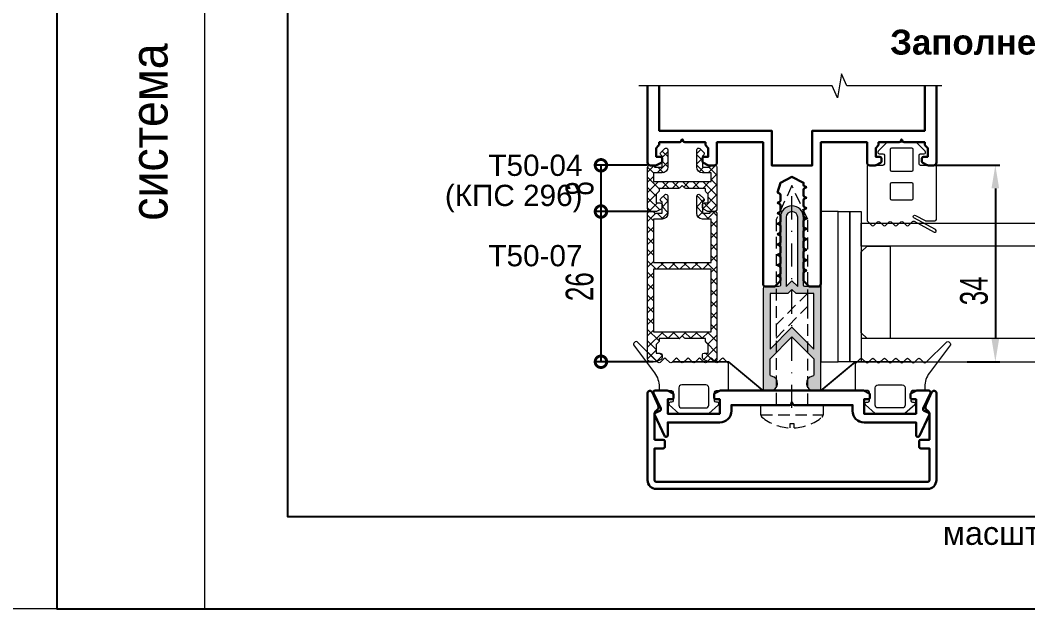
# Model space of a CAD drawing. Extents: x -37 to 8820, y -336 to 478.
# Drawn here: x 5246 to 5355.1, y 0 to 63.7 of the extents above; entities that cross this region are included whole.
import ezdxf
from ezdxf.enums import TextEntityAlignment as Align

# ---------------------------------------------------------------- set-up
doc = ezdxf.new("R2010")
doc.units = 0
doc.header["$LTSCALE"] = 5
doc.linetypes.add('DASHDOT', pattern=[1, 0.5, -0.25, 0, -0.25])
doc.linetypes.add('HIDDEN', pattern=[0.375, 0.25, -0.125])
doc.layers.get('0').update_dxf_attribs({"linetype": 'CONTINUOUS', "lineweight": 30})
doc.layers.get('DEFPOINTS').update_dxf_attribs({"linetype": 'CONTINUOUS'})
for name, color, linetype, lineweight in [('1', 6, 'DASHDOT', 13), ('2', 3, 'HIDDEN', 13), ('Dimentions', 5, 'CONTINUOUS', 15), ('Glass', 5, 'CONTINUOUS', 20), ('Герлен', 7, 'CONTINUOUS', 60), ('Зигзаг', 1, 'CONTINUOUS', 15), ('Подкладки', 1, 'CONTINUOUS', 20), ('Рамки', 1, 'CONTINUOUS', 15), ('Текстовый', 7, 'CONTINUOUS', 9), ('Уплотнители', 1, 'CONTINUOUS', 20), ('Штриховка', 1, 'CONTINUOUS', 5)]:
    doc.layers.add(name, color=color, linetype=linetype, lineweight=lineweight)
doc.layers.add('Скрытые', color=14, linetype='CONTINUOUS', plot=False)
doc.styles.add('3', font='RUSS.SHX', dxfattribs={"width": 0.7, "height": 3})
doc.styles.add('Каталожный', font='arial.ttf', dxfattribs={"height": 2.5})
doc.styles.add('Фирм', font='arial.ttf', dxfattribs={"height": 3.5})
doc.dimstyles.new('MX1_6', dxfattribs={"dimtxt": 3, "dimasz": 2.5, "dimexe": 0.5, "dimexo": 0, "dimgap": 0.8, "dimtad": 1, "dimlfac": 1.6, "dimdsep": 46, "dimtxsty": '3', "dimcen": 0, "dimclrd": 256, "dimclre": 256, "dimclrt": 256, "dimaunit": 1, "dimadec": 0, "dimazin": 0, "dimtfac": 1, "dimtmove": 0, "dimatfit": 1, "dimfxl": 1, "dimtvp": 1, "dimtolj": 1, "dimtzin": 0, "dimarcsym": 0})

# ---------------------------------------------------------------- blocks, each defined once
blk = doc.blocks.new('_DotSmall')
at = {"color": 0, "linetype": 'ByBlock', "const_width": 0.5}
blk.add_lwpolyline([(-0.0625, 0, 1), (0.0625, 0, 1)], format="xyb", close=True, dxfattribs=at)
blk = doc.blocks.new('*D1517')
at = {"layer": 'DEFPOINTS', "color": 0, "linetype": 'Continuous', "transparency": 16777216}
for p in [(5313.96, 47.98), (5308.91, 42.98), (5314.34, 42.98)]:
    blk.add_point(p, dxfattribs=at)
at = {"layer": 'Dimentions', "linetype": 'Continuous', "lineweight": -2, "transparency": 16777216}
for p, q in [((5313.96, 47.98), (5308.41, 47.98)), ((5308.91, 47.98), (5308.91, 42.98)), ((5314.34, 42.98), (5308.41, 42.98))]:
    blk.add_line(p, q, dxfattribs=at)
at = {"layer": 'Dimentions', "linetype": 'Continuous', "lineweight": -2, "transparency": 16777216, "xscale": 2.5, "yscale": 2.5, "zscale": 2.5}
for p, rotation in [((5308.91, 47.98), 90), ((5308.91, 42.98), 270)]:
    blk.add_blockref('_DotSmall', p, dxfattribs=dict(at, rotation=rotation))
at = {"layer": 'Dimentions', "linetype": 'Continuous', "transparency": 16777216, "insert": (5306.61, 45.48), "char_height": 3, "attachment_point": 5, "rotation": 90, "style": '3'}
blk.add_mtext('\\A1;8', dxfattribs=at)
blk = doc.blocks.new('*D963')
at = {"layer": 'DEFPOINTS', "color": 0, "transparency": 16777216}
for p in [(5344.61, 47.98), (5348.54, 26.73), (5351.6, 26.73)]:
    blk.add_point(p, dxfattribs=at)
at = {"layer": 'Dimentions', "lineweight": -2, "transparency": 16777216}
for p, q in [((5344.61, 47.98), (5352.1, 47.98)), ((5351.6, 45.48), (5351.6, 29.23)), ((5348.54, 26.73), (5352.1, 26.73))]:
    blk.add_line(p, q, dxfattribs=at)
at = {"layer": 'Dimentions', "transparency": 16777216}
for points in [[(5351.18, 45.48), (5352.01, 45.48), (5351.6, 47.98)], [(5351.18, 29.23), (5352.01, 29.23), (5351.6, 26.73)]]:
    blk.add_solid(points, dxfattribs=at)
at = {"layer": 'Dimentions', "transparency": 16777216, "insert": (5349.3, 34.4), "char_height": 3, "attachment_point": 5, "rotation": 90, "style": '3'}
blk.add_mtext('\\A1;34', dxfattribs=at)
blk = doc.blocks.new('*D965')
at = {"layer": 'DEFPOINTS', "color": 0, "linetype": 'Continuous', "transparency": 16777216}
for p in [(5314.34, 42.98), (5308.91, 26.73), (5314.56, 26.73)]:
    blk.add_point(p, dxfattribs=at)
at = {"layer": 'Dimentions', "linetype": 'Continuous', "lineweight": -2, "transparency": 16777216}
for p, q in [((5314.34, 42.98), (5308.41, 42.98)), ((5308.91, 42.98), (5308.91, 26.73)), ((5314.56, 26.73), (5308.41, 26.73))]:
    blk.add_line(p, q, dxfattribs=at)
at = {"layer": 'Dimentions', "linetype": 'Continuous', "lineweight": -2, "transparency": 16777216, "xscale": 2.5, "yscale": 2.5, "zscale": 2.5}
for p, rotation in [((5308.91, 42.98), 90), ((5308.91, 26.73), 270)]:
    blk.add_blockref('_DotSmall', p, dxfattribs=dict(at, rotation=rotation))
at = {"layer": 'Dimentions', "linetype": 'Continuous', "transparency": 16777216, "insert": (5306.61, 34.85), "char_height": 3, "attachment_point": 5, "rotation": 90, "style": '3'}
blk.add_mtext('\\A1;26', dxfattribs=at)

msp = doc.modelspace()

# ---------------------------------------------------------------- hatches: boundary and pattern name
at = {"layer": 'Штриховка'}
h = msp.add_hatch(dxfattribs=at)
h.set_pattern_fill('NET', color=256, scale=6.25, angle=135, style=0)
h.set_pattern_definition([(135, (2943.21435, -3923.325), (-0.55242717, -0.55242717), []), (225, (2943.21435, -3923.325), (0.55242717, -0.55242717), [])])
edge = h.paths.add_edge_path()
edge.add_line((5317.7115, 45.79), (5317.454, 45.5324))
edge.add_arc((5317.3214, 45.665), 0.1875, 270, 315, ccw=False)
edge.add_line((5317.3214, 45.4775), (5315.2115, 45.4775))
edge.add_line((5315.2115, 45.4775), (5315.2115, 45.2427))
edge.add_arc((5315.024, 45.2427), 0.1875, 315, 360, ccw=False)
edge.add_line((5315.1566, 45.1101), (5314.899, 44.8525))
edge.add_line((5314.899, 44.8525), (5314.899, 43.915))
edge.add_line((5314.899, 43.915), (5315.3365, 43.915))
edge.add_arc((5315.3365, 43.7275), 0.1875, 360, 450, ccw=False)
edge.add_line((5315.524, 43.7275), (5315.524, 43.4059))
edge.add_arc((5315.3365, 43.4059), 0.1875, 296.565051, 360, ccw=False)
edge.add_line((5315.4204, 43.2382), (5314.9386, 42.9973))
edge.add_arc((5314.8548, 43.165), 0.1875, 270, 296.565051, ccw=False)
edge.add_line((5314.8548, 42.9775), (5314.274, 42.9775))
edge.add_arc((5314.274, 43.29), 0.3125, 180, 270, ccw=False)
edge.add_line((5313.9615, 43.29), (5313.9615, 47.79))
edge.add_arc((5314.149, 47.79), 0.1875, 450, 540, ccw=False)
edge.add_line((5314.149, 47.9775), (5314.524, 47.9775))
edge.add_arc((5314.524, 47.79), 0.1875, 360, 450, ccw=False)
edge.add_line((5314.7115, 47.79), (5315.524, 47.79))
edge.add_line((5315.524, 47.79), (5315.524, 48.9775))
edge.add_line((5315.524, 48.9775), (5315.3915, 49.1101))
edge.add_arc((5315.524, 49.2427), 0.1875, 135, 225, ccw=False)
edge.add_line((5315.3915, 49.3753), (5315.8107, 49.7945))
edge.add_arc((5315.9508, 49.6543), 0.1982, 360, 495, ccw=False)
edge.add_line((5316.149, 49.6543), (5316.149, 47.79))
edge.add_arc((5315.524, 47.79), 0.625, 270, 360, ccw=False)
edge.add_line((5315.524, 47.165), (5314.5865, 47.165))
edge.add_line((5314.5865, 47.165), (5314.5865, 46.2275))
edge.add_line((5314.5865, 46.2275), (5320.8365, 46.2275))
edge.add_line((5320.8365, 46.2275), (5320.8365, 47.165))
edge.add_line((5320.8365, 47.165), (5319.899, 47.165))
edge.add_arc((5319.899, 47.79), 0.625, 180, 270, ccw=False)
edge.add_line((5319.274, 47.79), (5319.274, 49.6543))
edge.add_arc((5319.4723, 49.6543), 0.1982, 405, 540, ccw=False)
edge.add_line((5319.6124, 49.7945), (5320.0316, 49.3753))
edge.add_arc((5319.899, 49.2427), 0.1875, 315, 405, ccw=False)
edge.add_line((5320.0316, 49.1101), (5319.899, 48.9775))
edge.add_line((5319.899, 48.9775), (5319.899, 47.79))
edge.add_line((5319.899, 47.79), (5320.7115, 47.79))
edge.add_arc((5320.899, 47.79), 0.1875, 450, 540, ccw=False)
edge.add_line((5320.899, 47.9775), (5321.274, 47.9775))
edge.add_arc((5321.274, 47.79), 0.1875, 360, 450, ccw=False)
edge.add_line((5321.4615, 47.79), (5321.4615, 43.29))
edge.add_arc((5321.149, 43.29), 0.3125, 270, 360, ccw=False)
edge.add_line((5321.149, 42.9775), (5320.5683, 42.9775))
edge.add_arc((5320.5683, 43.165), 0.1875, 243.434949, 270, ccw=False)
edge.add_line((5320.4845, 42.9973), (5320.0027, 43.2382))
edge.add_arc((5320.0865, 43.4059), 0.1875, 180, 243.434949, ccw=False)
edge.add_line((5319.899, 43.4059), (5319.899, 43.7275))
edge.add_arc((5320.0865, 43.7275), 0.1875, 90, 180, ccw=False)
edge.add_line((5320.0865, 43.915), (5320.524, 43.915))
edge.add_line((5320.524, 43.915), (5320.524, 44.8525))
edge.add_line((5320.524, 44.8525), (5320.2665, 45.1101))
edge.add_arc((5320.399, 45.2427), 0.1875, 180, 225, ccw=False)
edge.add_line((5320.2115, 45.2427), (5320.2115, 45.4775))
edge.add_line((5320.2115, 45.4775), (5318.1017, 45.4775))
edge.add_arc((5318.1017, 45.665), 0.1875, 225, 270, ccw=False)
edge.add_line((5317.9691, 45.5324), (5317.7115, 45.79))
at = {"layer": 'Штриховка', "lineweight": 5}
h = msp.add_hatch(dxfattribs=at)
h.set_pattern_fill('ANSI37', color=256, scale=7, style=0)
h.set_pattern_definition([(45, (7688.3299, 7166.7945), (-0.61871843, 0.61871843), []), (135, (7688.3299, 7166.7945), (-0.61871843, -0.61871843), [])])
h.paths.add_polyline_path([(5320.8365, 36.7275), (5314.5865, 36.7275), (5314.5865, 29.9775), (5320.8365, 29.9775)], flags=16)
edge = h.paths.add_edge_path()
edge.add_line((5320.8365, 37.4775), (5320.8365, 42.165))
edge.add_line((5320.8365, 42.165), (5319.899, 42.165))
edge.add_arc((5319.899, 42.79), 0.625, 180, 270, ccw=False)
edge.add_line((5319.274, 42.79), (5319.274, 44.6543))
edge.add_arc((5319.4723, 44.6543), 0.1982, 45, 180, ccw=False)
edge.add_line((5319.6124, 44.7945), (5320.0316, 44.3753))
edge.add_arc((5319.899, 44.2427), 0.1875, -45, 45, ccw=False)
edge.add_line((5320.0316, 44.1101), (5319.899, 43.9775))
edge.add_line((5319.899, 43.9775), (5319.899, 42.79))
edge.add_line((5319.899, 42.79), (5320.7115, 42.79))
edge.add_arc((5320.899, 42.79), 0.1875, 90, 180, ccw=False)
edge.add_line((5320.899, 42.9775), (5321.274, 42.9775))
edge.add_arc((5321.274, 42.79), 0.1875, 0, 90, ccw=False)
edge.add_line((5321.4615, 42.79), (5321.4615, 27.04))
edge.add_arc((5321.149, 27.04), 0.3125, -90, 0, ccw=False)
edge.add_line((5321.149, 26.7275), (5320.5683, 26.7275))
edge.add_arc((5320.5683, 26.915), 0.1875, 243.434949, 270, ccw=False)
edge.add_line((5320.4845, 26.7473), (5320.0027, 26.9882))
edge.add_arc((5320.0865, 27.1559), 0.1875, 180, 243.434949, ccw=False)
edge.add_line((5319.899, 27.1559), (5319.899, 27.4775))
edge.add_arc((5320.0865, 27.4775), 0.1875, 90, 180, ccw=False)
edge.add_line((5320.0865, 27.665), (5320.524, 27.665))
edge.add_line((5320.524, 27.665), (5320.524, 28.6025))
edge.add_line((5320.524, 28.6025), (5320.2665, 28.8601))
edge.add_arc((5320.399, 28.9927), 0.1875, 180, 225, ccw=False)
edge.add_line((5320.2115, 28.9927), (5320.2115, 29.2275))
edge.add_line((5320.2115, 29.2275), (5318.1017, 29.2275))
edge.add_arc((5318.1017, 29.415), 0.1875, 225, 270, ccw=False)
edge.add_line((5317.9691, 29.2824), (5317.7115, 29.54))
edge.add_line((5317.7115, 29.54), (5317.454, 29.2824))
edge.add_arc((5317.3214, 29.415), 0.1875, 270, 315, ccw=False)
edge.add_line((5317.3214, 29.2275), (5315.2115, 29.2275))
edge.add_line((5315.2115, 29.2275), (5315.2115, 28.9927))
edge.add_arc((5315.024, 28.9927), 0.1875, -45, 0, ccw=False)
edge.add_line((5315.1566, 28.8601), (5314.899, 28.6025))
edge.add_line((5314.899, 28.6025), (5314.899, 27.665))
edge.add_line((5314.899, 27.665), (5315.3365, 27.665))
edge.add_arc((5315.3365, 27.4775), 0.1875, 0, 90, ccw=False)
edge.add_line((5315.524, 27.4775), (5315.524, 27.1559))
edge.add_arc((5315.3365, 27.1559), 0.1875, -63.434949, 0, ccw=False)
edge.add_line((5315.4204, 26.9882), (5314.9386, 26.7473))
edge.add_arc((5314.8548, 26.915), 0.1875, 270, 296.565051, ccw=False)
edge.add_line((5314.8548, 26.7275), (5314.274, 26.7275))
edge.add_arc((5314.274, 27.04), 0.3125, 180, 270, ccw=False)
edge.add_line((5313.9615, 27.04), (5313.9615, 42.79))
edge.add_arc((5314.149, 42.79), 0.1875, 90, 180, ccw=False)
edge.add_line((5314.149, 42.9775), (5314.524, 42.9775))
edge.add_arc((5314.524, 42.79), 0.1875, 0, 90, ccw=False)
edge.add_line((5314.7115, 42.79), (5315.524, 42.79))
edge.add_line((5315.524, 42.79), (5315.524, 43.9775))
edge.add_line((5315.524, 43.9775), (5315.3915, 44.1101))
edge.add_arc((5315.524, 44.2427), 0.1875, 135, 225, ccw=False)
edge.add_line((5315.3915, 44.3753), (5315.8107, 44.7945))
edge.add_arc((5315.9508, 44.6543), 0.1982, 0, 135, ccw=False)
edge.add_line((5316.149, 44.6543), (5316.149, 42.79))
edge.add_arc((5315.524, 42.79), 0.625, -90, 0, ccw=False)
edge.add_line((5315.524, 42.165), (5314.5865, 42.165))
edge.add_line((5314.5865, 42.165), (5314.5865, 37.4775))
edge.add_line((5314.5865, 37.4775), (5320.8365, 37.4775))
at = {"layer": 'Штриховка'}
h = msp.add_hatch(color=256, dxfattribs=at)
h.paths.add_polyline_path([(5330.0259, 34.1025), (5329.5865, 34.5419), (5329.1472, 34.1025), (5327.2115, 34.1025), (5327.2115, 28.1007), (5329.5865, 30.4757), (5331.9615, 28.1007), (5331.9615, 34.1025)], flags=16)
edge = h.paths.add_edge_path()
edge.add_line((5332.524, 34.8525), (5330.9928, 34.8525))
edge.add_arc((5330.9928, 35.0088), 0.1562, 180, 270, ccw=False)
edge.add_line((5330.8365, 35.0088), (5330.8365, 39.1025))
edge.add_arc((5330.7428, 39.2275), 0.1562, 306.869898, 413.130102)
edge.add_line((5330.8365, 39.3525), (5330.8365, 42.3525))
edge.add_arc((5329.5865, 42.3525), 1.25, 0, 180)
edge.add_line((5328.3365, 42.3525), (5328.3365, 39.3525))
edge.add_arc((5328.4303, 39.2275), 0.1562, 126.869898, 233.130102)
edge.add_line((5328.3365, 39.1025), (5328.3365, 35.0088))
edge.add_arc((5328.1803, 35.0088), 0.1562, -90, 0, ccw=False)
edge.add_line((5328.1803, 34.8525), (5326.649, 34.8525))
edge.add_arc((5326.649, 34.665), 0.1875, 90, 180)
edge.add_line((5326.4615, 34.665), (5326.4615, 23.79))
edge.add_arc((5326.649, 23.79), 0.1875, 180, 270)
edge.add_line((5326.649, 23.6025), (5327.2428, 23.6025))
edge.add_arc((5327.2428, 24.3838), 0.7812, 270, 440.718201)
edge.add_arc((5327.399, 25.3398), 0.1875, 180, 260.718201, ccw=False)
edge.add_line((5327.2115, 25.3398), (5327.2115, 27.04))
edge.add_line((5327.2115, 27.04), (5329.5865, 29.415))
edge.add_line((5329.5865, 29.415), (5331.9615, 27.04))
edge.add_line((5331.9615, 27.04), (5331.9615, 25.3398))
edge.add_arc((5331.774, 25.3398), 0.1875, 279.281799, 360, ccw=False)
edge.add_arc((5331.9303, 24.3838), 0.7812, 99.281799, 270)
edge.add_line((5331.9303, 23.6025), (5332.524, 23.6025))
edge.add_arc((5332.524, 23.79), 0.1875, 270, 360)
edge.add_line((5332.7115, 23.79), (5332.7115, 34.665))
edge.add_arc((5332.524, 34.665), 0.1875, 0, 90)
edge = h.paths.add_edge_path(flags=16)
edge.add_line((5329.5865, 35.4775), (5330.2115, 34.8525))
edge.add_line((5330.2115, 34.8525), (5330.2115, 42.3525))
edge.add_arc((5329.5865, 42.3525), 0.625, 0, 180)
edge.add_line((5328.9615, 42.3525), (5328.9615, 34.8525))
edge.add_line((5328.9615, 34.8525), (5329.5865, 35.4775))

# ---------------------------------------------------------------- linework, layer by layer
msp.add_lwpolyline([(5313.9615, 56.567), (5313.9615, 48.29, 0.41421356), (5314.274, 47.9775), (5314.8548, 47.9775, 0.11643382), (5314.9386, 47.9973), (5315.4204, 48.2382, 0.28407904), (5315.524, 48.4059), (5315.524, 48.7275, 0.41421356), (5315.3365, 48.915), (5314.899, 48.915), (5314.899, 49.8525), (5315.1566, 50.1101, 0.19891237), (5315.2115, 50.2427), (5315.2115, 50.4775), (5317.4394, 50.4775, 0.28407904), (5317.6071, 50.5812), (5317.7115, 50.79), (5317.816, 50.5812, 0.28407904), (5317.9837, 50.4775), (5320.2115, 50.4775), (5320.2115, 50.2427, 0.19891237), (5320.2665, 50.1101), (5320.524, 49.8525), (5320.524, 48.915), (5320.0865, 48.915, 0.41421356), (5319.899, 48.7275), (5319.899, 48.4059, 0.28407904), (5320.0027, 48.2382), (5320.4845, 47.9973, 0.11643382), (5320.5683, 47.9775), (5321.149, 47.9775, 0.41421356), (5321.4615, 48.29), (5321.4615, 50.4775), (5326.4615, 50.4775), (5326.4615, 35.165, 0.41421356), (5326.774, 34.8525), (5327.6339, 34.8525, 0.19891237), (5327.7665, 34.9074), (5328.2816, 35.4226, 0.19891237), (5328.3365, 35.5552), (5328.3365, 35.7679, 0.28407904), (5328.2329, 35.9356), (5328.024, 36.04), (5328.2329, 36.1445, 0.28407904), (5328.3365, 36.3122), (5328.3365, 36.8929, 0.28407904), (5328.2329, 37.0606), (5328.024, 37.165), (5328.2329, 37.2695, 0.28407904), (5328.3365, 37.4372), (5328.3365, 38.0179, 0.28407904), (5328.2329, 38.1856), (5328.024, 38.29), (5328.2329, 38.3945, 0.28407904), (5328.3365, 38.5622), (5328.3365, 39.1429, 0.28407904), (5328.2329, 39.3106), (5328.024, 39.415), (5328.2329, 39.5195, 0.28407904), (5328.3365, 39.6872), (5328.3365, 40.2679, 0.28407904), (5328.2329, 40.4356), (5328.024, 40.54), (5328.2329, 40.6445, 0.28407904), (5328.3365, 40.8122), (5328.3365, 41.3929, 0.28407904), (5328.2329, 41.5606), (5328.024, 41.665), (5328.2329, 41.7695, 0.28407904), (5328.3365, 41.9372), (5328.3365, 42.5179, 0.28407904), (5328.2329, 42.6856), (5328.024, 42.79), (5328.2329, 42.8945, 0.28407904), (5328.3365, 43.0622), (5328.3365, 43.6429, 0.28407904), (5328.2329, 43.8106), (5328.024, 43.915), (5328.2329, 44.0195, 0.28407904), (5328.3365, 44.1872), (5328.3365, 44.7679, 0.28407904), (5328.2329, 44.9356), (5328.024, 45.04), (5328.3365, 46.1025), (5329.5865, 46.7275), (5330.8365, 46.1025), (5330.8365, 45.8747, 0.28407904), (5330.9402, 45.707), (5331.149, 45.6025), (5330.9402, 45.4981, 0.28407904), (5330.8365, 45.3304), (5330.8365, 44.7497, 0.28407904), (5330.9402, 44.582), (5331.149, 44.4775), (5330.9402, 44.3731, 0.28407904), (5330.8365, 44.2054), (5330.8365, 43.6247, 0.28407904), (5330.9402, 43.457), (5331.149, 43.3525), (5330.9402, 43.2481, 0.28407904), (5330.8365, 43.0804), (5330.8365, 42.4997, 0.28407904), (5330.9402, 42.332), (5331.149, 42.2275), (5330.9402, 42.1231, 0.28407904), (5330.8365, 41.9554), (5330.8365, 41.3747, 0.28407904), (5330.9402, 41.207), (5331.149, 41.1025), (5330.9402, 40.9981, 0.28407904), (5330.8365, 40.8304), (5330.8365, 40.2497, 0.28407904), (5330.9402, 40.082), (5331.149, 39.9775), (5330.9402, 39.8731, 0.28407904), (5330.8365, 39.7054), (5330.8365, 39.1247, 0.28407904), (5330.9402, 38.957), (5331.149, 38.8525), (5330.9402, 38.7481, 0.28407904), (5330.8365, 38.5804), (5330.8365, 37.9997, 0.28407904), (5330.9402, 37.832), (5331.149, 37.7275), (5330.9402, 37.6231, 0.28407904), (5330.8365, 37.4554), (5330.8365, 36.8747, 0.28407904), (5330.9402, 36.707), (5331.149, 36.6025), (5330.9402, 36.4981, 0.28407904), (5330.8365, 36.3304), (5330.8365, 35.5552, 0.19891237), (5330.8915, 35.4226), (5331.4066, 34.9074, 0.19891237), (5331.5392, 34.8525), (5332.399, 34.8525, 0.41421356), (5332.7115, 35.165), (5332.7115, 50.4775), (5337.7115, 50.4775), (5337.7115, 48.29, 0.41421356), (5338.024, 47.9775), (5338.6048, 47.9775, 0.11643382), (5338.6886, 47.9973), (5339.1704, 48.2382, 0.28407904), (5339.274, 48.4059), (5339.274, 48.7275, 0.41421356), (5339.0865, 48.915), (5338.649, 48.915), (5338.649, 49.8525), (5338.9066, 50.1101, 0.19891237), (5338.9615, 50.2427), (5338.9615, 50.4775), (5341.1894, 50.4775, 0.28407904), (5341.3571, 50.5812), (5341.4615, 50.79), (5341.566, 50.5812, 0.28407904), (5341.7337, 50.4775), (5343.9615, 50.4775), (5343.9615, 50.2427, 0.19891237), (5344.0165, 50.1101), (5344.274, 49.8525), (5344.274, 48.915), (5343.8365, 48.915, 0.41421356), (5343.649, 48.7275), (5343.649, 48.4059, 0.28407904), (5343.7527, 48.2382), (5344.2345, 47.9973, 0.11643382), (5344.3183, 47.9775), (5344.899, 47.9775, 0.41421356), (5345.2115, 48.29), (5345.2115, 56.567)], format="xyb")
msp.add_lwpolyline([(5315.2115, 56.5583), (5315.2115, 51.7275), (5327.399, 51.7275), (5327.399, 47.9775), (5331.774, 47.9775), (5331.774, 51.7275), (5343.9615, 51.7275), (5343.9615, 56.567)])
for points in [[(5314.7115, 18.29), (5314.7115, 21.1158, -0.27973928), (5314.9135, 21.4485, 0.40155944), (5315.1081, 22.0215), (5314.4381, 23.4582, 0.80258485), (5313.9615, 23.3525), (5313.9615, 13.915, 0.41421356), (5314.899, 12.9775), (5344.274, 12.9775, 0.41421356), (5345.2115, 13.915), (5345.2115, 23.3525, 0.80258485), (5344.735, 23.4582), (5344.065, 22.0215, 0.40155944), (5344.2596, 21.4485, -0.27973928), (5344.4615, 21.1158), (5344.4615, 18.29), (5343.524, 18.29, 0.41421356), (5343.3365, 18.1025), (5343.3365, 17.54, 0.41421356), (5343.524, 17.3525), (5344.4615, 17.3525), (5344.4615, 13.915, -0.41421356), (5344.274, 13.7275), (5314.899, 13.7275, -0.41421356), (5314.7115, 13.915), (5314.7115, 17.3525), (5315.649, 17.3525, 0.41421356), (5315.8365, 17.54), (5315.8365, 18.1025, 0.41421356), (5315.649, 18.29)], [(5321.8183, 23.6025, 0.11643382), (5321.7345, 23.5827), (5321.2527, 23.3419, 0.28407904), (5321.149, 23.1741), (5321.149, 22.8525, 0.41421356), (5321.3365, 22.665), (5321.774, 22.665), (5321.774, 21.1025), (5316.149, 21.1025), (5316.149, 22.665), (5316.5865, 22.665, 0.41421356), (5316.774, 22.8525), (5316.774, 23.1741, 0.28407904), (5316.6704, 23.3419), (5316.1886, 23.5827, 0.11643382), (5316.1048, 23.6025), (5314.774, 23.6025, 0.54861879), (5314.6041, 23.3358), (5315.3823, 21.667, -0.41421356), (5315.2916, 21.4178), (5314.8198, 21.1978, 0.41421356), (5314.7291, 20.9486), (5315.7726, 18.7108, 0.29147342), (5315.9426, 18.6025), (5315.9615, 18.6025, 0.41421356), (5316.149, 18.79), (5316.149, 20.165), (5321.774, 20.165, 0.41421356), (5323.024, 21.415), (5323.024, 22.04), (5329.3144, 22.04, 0.28407904), (5329.4821, 22.1437), (5329.5865, 22.3525), (5329.691, 22.1437, 0.28407904), (5329.8587, 22.04), (5336.149, 22.04), (5336.149, 21.415, 0.41421356), (5337.399, 20.165), (5343.024, 20.165), (5343.024, 18.79, 0.41421356), (5343.2115, 18.6025), (5343.2305, 18.6025, 0.29147342), (5343.4005, 18.7108), (5344.444, 20.9486, 0.41421356), (5344.3533, 21.1978), (5343.8815, 21.4178, -0.41421356), (5343.7908, 21.667), (5344.569, 23.3358, 0.54861879), (5344.399, 23.6025), (5343.0683, 23.6025, 0.11643382), (5342.9845, 23.5827), (5342.5027, 23.3419, 0.28407904), (5342.399, 23.1741), (5342.399, 22.8525, 0.41421356), (5342.5865, 22.665), (5343.024, 22.665), (5343.024, 21.1025), (5337.399, 21.1025), (5337.399, 22.665), (5337.8365, 22.665, 0.41421356), (5338.024, 22.8525), (5338.024, 23.1741, 0.28407904), (5337.9204, 23.3419), (5337.4386, 23.5827, 0.11643382), (5337.3548, 23.6025)]]:
    msp.add_lwpolyline(points, format="xyb", close=True)
at = {"layer": '1'}
msp.add_line((5329.5865, 21.7275), (5329.5865, 45.4775), dxfattribs=at)
at = {"layer": '2'}
msp.add_line((5326.2115, 20.984), (5332.9615, 20.984), dxfattribs=at)
for points in [[(5331.3053, 22.04), (5331.3053, 42.1042), (5329.5865, 45.79), (5327.8678, 42.1042), (5327.8678, 22.04)], [(5327.8678, 29.2897), (5331.3053, 32.7272), (5331.3053, 34.1595), (5327.8678, 30.722)]]:
    msp.add_lwpolyline(points, close=True, dxfattribs=at)
msp.add_lwpolyline([(5329.3409, 19.5772, -0.16184886), (5326.3252, 20.7429, -0.22388754), (5326.2115, 20.984), (5326.2115, 22.04), (5332.9615, 22.04), (5332.9615, 20.984, -0.22388754), (5332.8479, 20.7429, -0.16184886), (5329.8322, 19.5772), (5329.8322, 20.0148), (5329.3409, 20.0148)], format="xyb", close=True, dxfattribs=at)
at = {"layer": 'Dimentions', "linetype": 'Continuous'}
msp.add_line((5266, 297), (5266, 0), dxfattribs=at)
at = {"layer": 'Glass'}
for points in [[(5375.8414, 39.2275), (5337.0865, 39.2275), (5337.0865, 41.7275), (5375.8414, 41.7275)], [(5337.0865, 29.8525), (5337.0865, 38.6025), (5337.7115, 39.2275), (5340.2115, 39.2275), (5340.2115, 29.2275), (5337.7115, 29.2275)], [(5375.8414, 29.2275), (5337.0865, 29.2275), (5337.0865, 26.7275), (5375.8414, 26.7275)]]:
    msp.add_lwpolyline(points, close=True, dxfattribs=at)
at = {"layer": 'Герлен', "ltscale": 2, "const_width": 0.1875}
msp.add_lwpolyline([(5316.649, 26.7275), (5322.7115, 26.7275), (5326.4615, 23.6025), (5332.7115, 23.6025), (5336.4615, 26.7275), (5342.524, 26.7275)], dxfattribs=at)
at = {"layer": 'Зигзаг'}
msp.add_lwpolyline([(5345.8016, 56.567), (5335.5292, 56.567), (5334.9483, 57.8849), (5334.5127, 55.2722), (5333.9302, 56.567), (5313.0107, 56.567)], dxfattribs=at)
at = {"layer": 'Подкладки'}
for points in [[(5332.7115, 26.7275), (5334.5865, 26.7275), (5334.5865, 42.9775), (5332.7115, 42.9775)], [(5334.5865, 42.9775), (5335.8365, 42.9775), (5335.8365, 26.7275), (5334.5865, 26.7275)], [(5335.8365, 42.9775), (5337.0865, 42.9775), (5337.0865, 26.7275), (5335.8365, 26.7275)]]:
    msp.add_lwpolyline(points, close=True, dxfattribs=at)
at = {"layer": 'Рамки', "linetype": 'Continuous'}
msp.add_lwpolyline([(5040, 297), (5250, 297), (5250, 0), (5040, 0)], close=True, dxfattribs=at)
at = {"layer": 'Скрытые', "linetype": 'Continuous'}
for points in [[(5460, 297), (5250, 297), (5250, 0), (5460, 0)], [(5440, 10), (5440, 287), (5275, 287), (5275, 10)]]:
    msp.add_lwpolyline(points, close=True, dxfattribs=at)
at = {"layer": 'Уплотнители'}
for points in [[(5342.9423, 42.5634), (5343.9874, 41.9964, 0.12491271), (5344.0619, 41.9775), (5345.0553, 41.9775, 0.41421356), (5345.2115, 42.1338), (5345.2115, 47.9775), (5343.4928, 47.9775, -0.41421356), (5343.3365, 48.1338), (5343.3365, 49.0713, -0.41421356), (5343.4928, 49.2275), (5343.899, 49.2275, 0.66858666), (5344.0094, 49.4944), (5343.0698, 50.4319, 0.19861919), (5342.9594, 50.4775), (5339.9637, 50.4775, 0.19861919), (5339.8533, 50.4319), (5338.9137, 49.4944, 0.66858666), (5339.024, 49.2275), (5339.4303, 49.2275, -0.41421356), (5339.5865, 49.0713), (5339.5865, 48.1338, -0.41421356), (5339.4303, 47.9775), (5337.7115, 47.9775), (5337.7115, 42.0423, 0.19891237), (5337.7573, 41.9318), (5338.2261, 41.463, 0.41421356), (5338.447, 41.463), (5338.8511, 41.867, -0.41421356), (5339.072, 41.867), (5339.4761, 41.463, 0.41421356), (5339.697, 41.463), (5340.1011, 41.867, -0.41421356), (5340.322, 41.867), (5340.7261, 41.463, 0.41421356), (5340.947, 41.463), (5341.3511, 41.867, -0.41421356), (5341.572, 41.867), (5341.9761, 41.463, 0.41421356), (5342.197, 41.463), (5342.6291, 41.8951, -0.33207606), (5342.8141, 41.9219), (5344.9808, 40.7464, 1), (5345.1298, 41.0211), (5342.7933, 42.2887, -1)], [(5342.5553, 49.8525), (5340.3678, 49.8525, 0.41421356), (5340.2115, 49.6963), (5340.2115, 47.5088, 0.41421356), (5340.3678, 47.3525), (5342.5553, 47.3525, 0.41421356), (5342.7115, 47.5088), (5342.7115, 49.6963, 0.41421356)], [(5342.5553, 46.1025), (5340.3678, 46.1025, 0.41421356), (5340.2115, 45.9463), (5340.2115, 44.3838, 0.41421356), (5340.3678, 44.2275), (5342.5553, 44.2275, 0.41421356), (5342.7115, 44.3838), (5342.7115, 45.9463, 0.41421356)], [(5320.8365, 37.4775), (5320.8365, 42.165), (5319.899, 42.165, -0.41421356), (5319.274, 42.79), (5319.274, 44.6543, -0.66817864), (5319.6124, 44.7945), (5320.0316, 44.3753, -0.41421356), (5320.0316, 44.1101), (5319.899, 43.9775), (5319.899, 42.79), (5320.7115, 42.79, -0.41421356), (5320.899, 42.9775), (5321.274, 42.9775, -0.41421356), (5321.4615, 42.79), (5321.4615, 27.04, -0.41421356), (5321.149, 26.7275), (5320.5683, 26.7275, -0.11643382), (5320.4845, 26.7473), (5320.0027, 26.9882, -0.28407904), (5319.899, 27.1559), (5319.899, 27.4775, -0.41421356), (5320.0865, 27.665), (5320.524, 27.665), (5320.524, 28.6025), (5320.2665, 28.8601, -0.19891237), (5320.2115, 28.9927), (5320.2115, 29.2275), (5318.1017, 29.2275, -0.19891237), (5317.9691, 29.2824), (5317.7115, 29.54), (5317.454, 29.2824, -0.19891237), (5317.3214, 29.2275), (5315.2115, 29.2275), (5315.2115, 28.9927, -0.19891237), (5315.1566, 28.8601), (5314.899, 28.6025), (5314.899, 27.665), (5315.3365, 27.665, -0.41421356), (5315.524, 27.4775), (5315.524, 27.1559, -0.28407904), (5315.4204, 26.9882), (5314.9386, 26.7473, -0.11643382), (5314.8548, 26.7275), (5314.274, 26.7275, -0.41421356), (5313.9615, 27.04), (5313.9615, 42.79, -0.41421356), (5314.149, 42.9775), (5314.524, 42.9775, -0.41421356), (5314.7115, 42.79), (5315.524, 42.79), (5315.524, 43.9775), (5315.3915, 44.1101, -0.41421356), (5315.3915, 44.3753), (5315.8107, 44.7945, -0.66817864), (5316.149, 44.6543), (5316.149, 42.79, -0.41421356), (5315.524, 42.165), (5314.5865, 42.165), (5314.5865, 37.4775)], [(5332.524, 34.8525), (5330.9928, 34.8525, -0.41421356), (5330.8365, 35.0088), (5330.8365, 39.1025, 0.5), (5330.8365, 39.3525), (5330.8365, 42.3525, 1), (5328.3365, 42.3525), (5328.3365, 39.3525, 0.5), (5328.3365, 39.1025), (5328.3365, 35.0088, -0.41421356), (5328.1803, 34.8525), (5326.649, 34.8525, 0.41421356), (5326.4615, 34.665), (5326.4615, 23.79, 0.41421356), (5326.649, 23.6025), (5327.2428, 23.6025, 0.92211283), (5327.3688, 25.1548, -0.36752318), (5327.2115, 25.3398), (5327.2115, 27.04), (5329.5865, 29.415), (5331.9615, 27.04), (5331.9615, 25.3398, -0.36752318), (5331.8043, 25.1548, 0.92211283), (5331.9303, 23.6025), (5332.524, 23.6025, 0.41421356), (5332.7115, 23.79), (5332.7115, 34.665, 0.41421356)], [(5329.5865, 35.4775), (5330.2115, 34.8525), (5330.2115, 42.3525, 1), (5328.9615, 42.3525), (5328.9615, 34.8525), (5329.5865, 35.4775)], [(5321.3678, 22.3525, -0.41421356), (5321.2115, 22.5088), (5321.2115, 23.4463, -0.41421356), (5321.3678, 23.6025), (5322.7115, 23.6025), (5322.7115, 26.4905, 0.19891237), (5322.6749, 26.5789), (5322.197, 27.0568, 0.41421356), (5321.9761, 27.0568), (5321.572, 26.6527, -0.41421356), (5321.3511, 26.6527), (5320.947, 27.0568, 0.41421356), (5320.7261, 27.0568), (5320.322, 26.6527, -0.41421356), (5320.1011, 26.6527), (5319.697, 27.0568, 0.41421356), (5319.4761, 27.0568), (5319.072, 26.6527, -0.41421356), (5318.8511, 26.6527), (5318.447, 27.0568, 0.41421356), (5318.2261, 27.0568), (5317.822, 26.6527, -0.41421356), (5317.6011, 26.6527), (5317.197, 27.0568, 0.41421356), (5316.9761, 27.0568), (5316.572, 26.6527, -0.41421356), (5316.3511, 26.6527), (5315.947, 27.0568, 0.41421356), (5315.7261, 27.0568), (5315.322, 26.6527, -0.41421356), (5315.1011, 26.6527), (5312.822, 28.867, 0.41421356), (5312.6011, 28.867), (5312.4697, 28.7357, 0.29253821), (5312.4336, 28.5712), (5314.7144, 25.518, -0.16178775), (5315.2115, 24.0218), (5315.2115, 23.6025), (5316.5553, 23.6025, -0.41421356), (5316.7115, 23.4463), (5316.7115, 22.5088, -0.41421356), (5316.5553, 22.3525), (5316.399, 22.3525, 0.66858666), (5316.2887, 22.0857), (5317.3533, 21.1482, 0.19861919), (5317.4637, 21.1025), (5320.4594, 21.1025, 0.19861919), (5320.5698, 21.1482), (5321.6344, 22.0857, 0.66858666), (5321.524, 22.3525)], [(5337.8053, 22.3525, 0.41421356), (5337.9615, 22.5088), (5337.9615, 23.4463, 0.41421356), (5337.8053, 23.6025), (5336.4615, 23.6025), (5336.4615, 26.4905, -0.19891237), (5336.4982, 26.5789), (5336.9761, 27.0568, -0.41421356), (5337.197, 27.0568), (5337.6011, 26.6527, 0.41421356), (5337.822, 26.6527), (5338.2261, 27.0568, -0.41421356), (5338.447, 27.0568), (5338.8511, 26.6527, 0.41421356), (5339.072, 26.6527), (5339.4761, 27.0568, -0.41421356), (5339.697, 27.0568), (5340.1011, 26.6527, 0.41421356), (5340.322, 26.6527), (5340.7261, 27.0568, -0.41421356), (5340.947, 27.0568), (5341.3511, 26.6527, 0.41421356), (5341.572, 26.6527), (5341.9761, 27.0568, -0.41421356), (5342.197, 27.0568), (5342.6011, 26.6527, 0.41421356), (5342.822, 26.6527), (5343.2261, 27.0568, -0.41421356), (5343.447, 27.0568), (5343.8511, 26.6527, 0.41421356), (5344.072, 26.6527), (5346.3511, 28.867, -0.41421356), (5346.572, 28.867), (5346.7034, 28.7357, -0.29253821), (5346.7395, 28.5712), (5344.4587, 25.518, 0.16178775), (5343.9615, 24.0218), (5343.9615, 23.6025), (5342.6178, 23.6025, 0.41421356), (5342.4615, 23.4463), (5342.4615, 22.5088, 0.41421356), (5342.6178, 22.3525), (5342.774, 22.3525, -0.66858666), (5342.8844, 22.0857), (5341.8198, 21.1482, -0.19861919), (5341.7094, 21.1025), (5338.7137, 21.1025, -0.19861919), (5338.6033, 21.1482), (5337.5387, 22.0857, -0.66858666), (5337.649, 22.3525)], [(5317.649, 21.7275), (5320.274, 21.7275, 0.41421356), (5320.5865, 22.04), (5320.5865, 23.915, 0.41421356), (5320.274, 24.2275), (5317.649, 24.2275, 0.41421356), (5317.3365, 23.915), (5317.3365, 22.04, 0.41421356)], [(5341.524, 21.7275), (5338.899, 21.7275, -0.41421356), (5338.5865, 22.04), (5338.5865, 23.915, -0.41421356), (5338.899, 24.2275), (5341.524, 24.2275, -0.41421356), (5341.8365, 23.915), (5341.8365, 22.04, -0.41421356)]]:
    msp.add_lwpolyline(points, format="xyb", close=True, dxfattribs=at)
msp.add_lwpolyline([(5317.7115, 45.79), (5317.454, 45.5324, -0.19891237), (5317.3214, 45.4775), (5315.2115, 45.4775), (5315.2115, 45.2427, -0.19891237), (5315.1566, 45.1101), (5314.899, 44.8525), (5314.899, 43.915), (5315.3365, 43.915, -0.41421356), (5315.524, 43.7275), (5315.524, 43.4059, -0.28407904), (5315.4204, 43.2382), (5314.9386, 42.9973, -0.11643382), (5314.8548, 42.9775), (5314.274, 42.9775, -0.41421356), (5313.9615, 43.29), (5313.9615, 47.79, -0.41421356), (5314.149, 47.9775), (5314.524, 47.9775, -0.41421356), (5314.7115, 47.79), (5315.524, 47.79), (5315.524, 48.9775), (5315.3915, 49.1101, -0.41421356), (5315.3915, 49.3753), (5315.8107, 49.7945, -0.66817864), (5316.149, 49.6543), (5316.149, 47.79, -0.41421356), (5315.524, 47.165), (5314.5865, 47.165), (5314.5865, 46.2275), (5320.8365, 46.2275), (5320.8365, 47.165), (5319.899, 47.165, -0.41421356), (5319.274, 47.79), (5319.274, 49.6543, -0.66817864), (5319.6124, 49.7945), (5320.0316, 49.3753, -0.41421356), (5320.0316, 49.1101), (5319.899, 48.9775), (5319.899, 47.79), (5320.7115, 47.79, -0.41421356), (5320.899, 47.9775), (5321.274, 47.9775, -0.41421356), (5321.4615, 47.79), (5321.4615, 43.29, -0.41421356), (5321.149, 42.9775), (5320.5683, 42.9775, -0.11643382), (5320.4845, 42.9973), (5320.0027, 43.2382, -0.28407904), (5319.899, 43.4059), (5319.899, 43.7275, -0.41421356), (5320.0865, 43.915), (5320.524, 43.915), (5320.524, 44.8525), (5320.2665, 45.1101, -0.19891237), (5320.2115, 45.2427), (5320.2115, 45.4775), (5318.1017, 45.4775, -0.19891237), (5317.9691, 45.5324), (5317.7115, 45.79)], format="xyb", dxfattribs=at)
for points in [[(5320.8365, 36.7275), (5314.5865, 36.7275), (5314.5865, 29.9775), (5320.8365, 29.9775)], [(5330.0259, 34.1025), (5329.5865, 34.5419), (5329.1472, 34.1025), (5327.2115, 34.1025), (5327.2115, 28.1007), (5329.5865, 30.4757), (5331.9615, 28.1007), (5331.9615, 34.1025)]]:
    msp.add_lwpolyline(points, close=True, dxfattribs=at)

# ---------------------------------------------------------------- texts
at = {"layer": 'Скрытые', "linetype": 'Continuous', "insert": (5357.5, 7.9386), "char_height": 3.5, "width": 165, "attachment_point": 5, "style": 'Каталожный'}
msp.add_mtext('\\pxqc;{\\H0.71429x;масштаб 1:1,6}', dxfattribs=at)
at = {"layer": 'Текстовый', "style": 'Фирм', "width": 0.9}
msp.add_text(' система ', height=4, rotation=90, dxfattribs=at).set_placement((5262, 51.5762), align=Align.CENTER)
at = {"layer": 'Текстовый', "linetype": 'Continuous', "insert": (5340.2112, 62.6563), "char_height": 2.7, "width": 42.664921, "attachment_point": 1, "style": 'Каталожный'}
msp.add_mtext('\\pxql;{\\fArial|b1|i0|c204|p34;Заполнение 24 мм}', dxfattribs=at)
at = {"layer": 'Текстовый', "linetype": 'Continuous', "insert": (5286.7377, 49.1338), "char_height": 2.5, "width": 15.091745, "attachment_point": 1, "line_spacing_factor": 0.85, "style": 'Каталожный'}
msp.add_mtext('\\pxi-2,l2,r-2.0333,se1.0833,qr,t4;{\\H0.92x;Т50-04 \\P(КПС 296)\\P \\PТ50-07}', dxfattribs=at)

# ---------------------------------------------------------------- dimensions: what is measured, and where the dimension line sits
at = {"layer": 'Dimentions', "linetype": 'Continuous'}
for base, p1, p2, picture, middle in [((5308.907, 42.9775), (5313.9615, 47.9775), (5314.3365, 42.9775), '*D1517', (5306.607, 45.4775)), ((5308.907, 26.7275), (5314.3365, 42.9775), (5314.5644, 26.7275), '*D965', (5306.607, 34.8525))]:
    dim = msp.add_linear_dim(base=base, p1=p1, p2=p2, angle=90, dimstyle='MX1_6', override={"dimdec": 0, "dimblk1": 'DotSmall', "dimblk2": 'DotSmall', "dimsah": 1}, dxfattribs=at)
    dim.commit()
    dim.dimension.update_dxf_attribs({"geometry": picture, "text_midpoint": middle})
at = {"layer": 'Dimentions'}
dim = msp.add_linear_dim(base=(5351.5953, 26.7275), p1=(5344.6087, 47.9775), p2=(5348.5411, 26.7275), angle=90, dimstyle='MX1_6', dxfattribs=at)
dim.commit()
dim.dimension.update_dxf_attribs({"geometry": '*D963', "text_midpoint": (5351.5953, 34.4023), "dimtype": 160})

doc.saveas('drawing.dxf')
